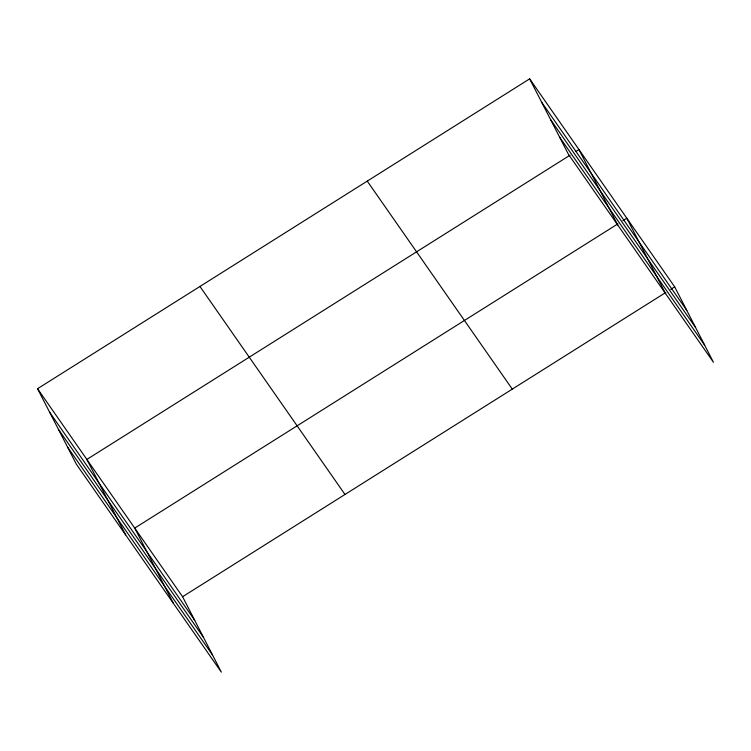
<?xml version="1.0" encoding="UTF-8"?>
<svg xmlns="http://www.w3.org/2000/svg" width="751" height="751" viewBox="0 0 751 751"><rect width="100%" height="100%" fill="white"/><g stroke="black" fill="none" stroke-linecap="round" stroke-linejoin="round"><path stroke-width="1.13" d="M37.55 388.718L182.587 596.726L221.348 672.145L76.311 464.137L37.55 388.718L529.652 78.855L674.689 286.863L713.45 362.282L568.413 154.274L529.652 78.855M570.056 155.194L86.863 459.434L125.624 534.862M575.989 151.449L578.965 149.58L617.726 225M617.913 223.836L134.729 528.084L173.49 603.504M622.87 220.719L626.822 218.222L665.583 293.641M182.587 596.726L665.78 292.477M670.727 289.36L674.689 286.863M541.762 102.418L686.799 310.426M550.558 119.531L695.595 327.539M559.617 137.161L704.654 345.169M367.258 181.113L512.295 389.121M199.944 286.46L344.981 494.468M49.66 412.28L194.697 620.288M58.456 429.394L203.493 637.402M67.515 447.023L212.552 655.032"/></g></svg>
